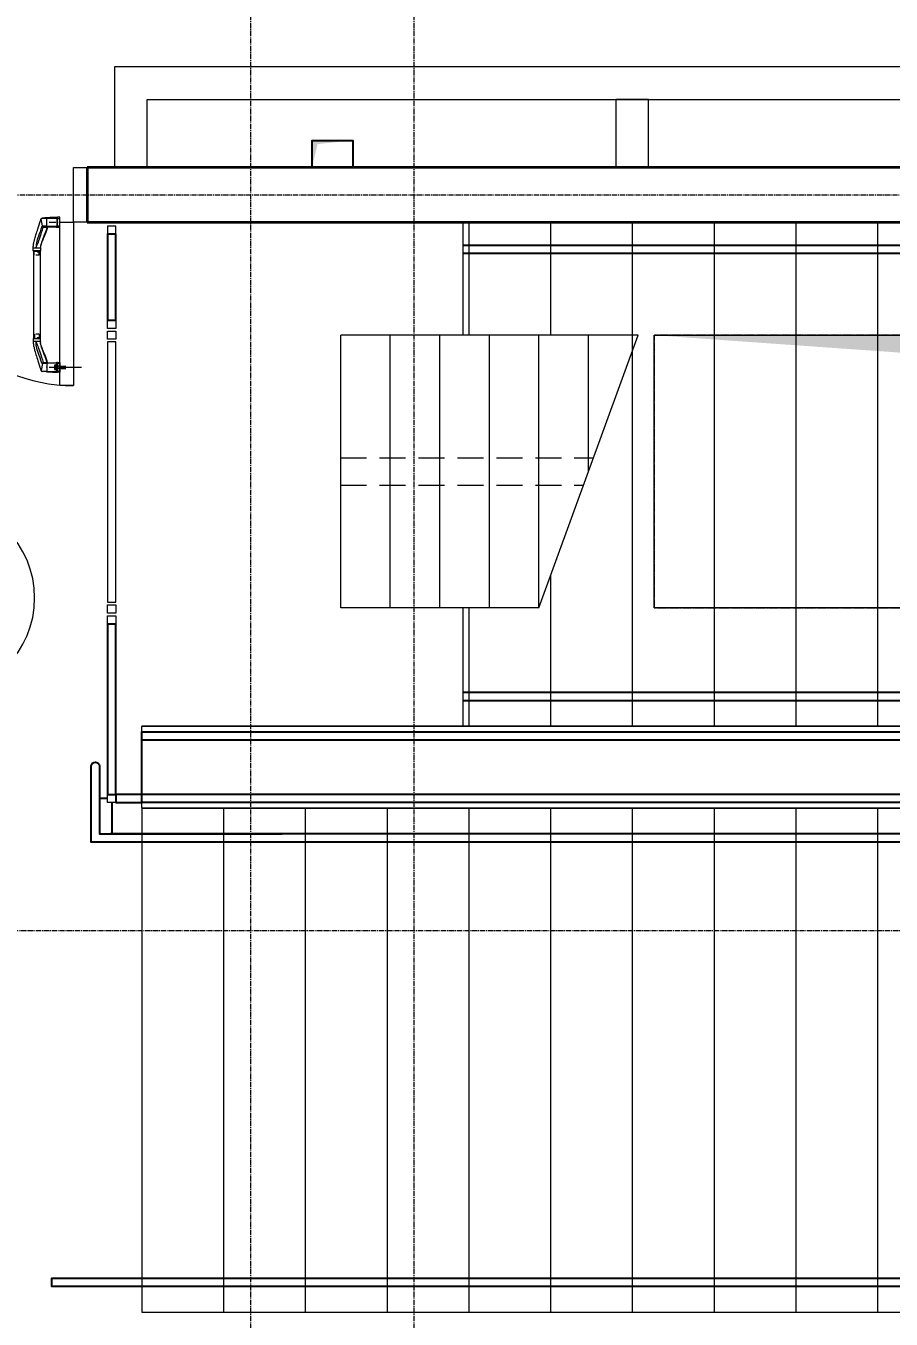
# Model space of a CAD drawing. Header units: millimetres. Extents: x -65509 to 912790, y 446 to 713294.
# Drawn here: x 453876 to 457050, y 575058 to 579803 of the extents above; entities that cross this region are included whole.
import ezdxf
from ezdxf.enums import TextEntityAlignment as Align

# ---------------------------------------------------------------- set-up
doc = ezdxf.new("R2010")
doc.units = ezdxf.units.MM
for name, pattern in [('CENTER2', [28.575, 19.05, -3.175, 3.175, -3.175]), ('CENTERLINE', [30, 12, -1.5, 3, -1.5, 12]), ('HIDDEN', [9.525, 6.35, -3.175])]:
    doc.linetypes.add(name, pattern=pattern)
doc.layers.get('Defpoints').update_dxf_attribs({"color": 250})
for name, color, linetype, lineweight in [('АР_Area', 250, 'Continuous', 5), ('АР_Двери', 5, 'Continuous', 9), ('АР_Двери_внутренние_антипаника', 250, 'Continuous', 0), ('АР_ЛК_Перила', 250, 'Continuous', 0), ('АР_Стены ЖБ', 250, 'Continuous', 35), ('АР_Стены кирпич', 250, 'Continuous', 20), ('АР_Ф_ЛК', 250, 'Continuous', 5), ('КМ_конструкции', 250, 'Continuous', 5), ('ОВ_Кондиционирование', 250, 'Continuous', 25), ('РД_Ограждения', 250, 'Continuous', 25), ('РД_Оси_100', 250, 'Continuous', 0)]:
    doc.layers.add(name, color=color, linetype=linetype, lineweight=lineweight)
doc.layers.add('АР_Делит', color=250, linetype='Continuous', lineweight=0, plot=False)
doc.styles.add('style1', font='ARIALN.TTF')

# ---------------------------------------------------------------- blocks, each defined once
blk = doc.blocks.new('otv')
at = {"linetype": 'Continuous'}
blk.add_lwpolyline([(0, -1), (0, 0), (1, 0), (1, -1)], close=True, dxfattribs=at)
blk.add_solid([(0, -1), (0, 0), (0.1346, -0.1366), (1, 0)], dxfattribs=at)
blk = doc.blocks.new('ghs')
at = {"layer": 'КМ_конструкции', "lineweight": 0}
for points in [[(689815.5, -150513), (689785.5, -150513), (689785.5, -150543), (689815.5, -150543)], [(690130.5, -150513), (690160.5, -150513), (690160.5, -150543), (690130.5, -150543)], [(690170.5, -150513), (690200.5, -150513), (690200.5, -150543), (690170.5, -150543)], [(690210.5, -150543), (691165.5, -150543), (691165.5, -150513), (690210.5, -150513)], [(691175.5, -150513), (691205.5, -150513), (691205.5, -150543), (691175.5, -150543)], [(691215.5, -150513), (691245.5, -150513), (691245.5, -150543), (691215.5, -150543)], [(691870.5, -150513), (691900.5, -150513), (691900.5, -150543), (691870.5, -150543)]]:
    blk.add_lwpolyline(points, close=True, dxfattribs=at)
blk = doc.blocks.new('UUNEW01NEW00')
at = {"layer": 'АР_Двери_внутренние_антипаника', "color": 40, "linetype": 'Continuous'}
for p, q in [((-9.1, 24), (9.1, 24)), ((-9.1, 19.3), (-9.1, 24)), ((9.1, 24), (9.1, 19.3)), ((-8.8, 1.3), (-13.2, -0.1)), ((-9, 18.2), (-9.1, 19.3)), ((-9, 17.1), (-9, 18.2)), ((-8.5, 1.5), (-9, 17.1)), ((-8.5, 1.5), (-8.8, 1.3)), ((8.3, 0.5), (8, -3.9)), ((-53, -19.5), (-53, -12.4)), ((-53, -24.6), (-53, -19.5)), ((-47.5, -11.9), (-52.5, -11.9)), ((-47.5, -11.9), (-46.3, -11.8)), ((-45.1, -11.7), (-46.3, -11.8)), ((-44.4, -11.5), (-45.1, -11.7)), ((-42.2, -11), (-44.4, -11.6)), ((-40, -10.4), (-42.2, -11)), ((-38, -9.7), (-40, -10.4)), ((-36.1, -9), (-38, -9.7)), ((-37.6, -23.9), (-36.2, -23.6)), ((-36.2, -23.6), (-35.1, -23.3)), ((-34.2, -8.3), (-36.1, -9)), ((-35.1, -23.3), (-34.2, -23.1)), ((-32.1, -7.5), (-34.2, -8.3)), ((-34.2, -23.1), (-33.1, -22.8)), ((-33.1, -22.8), (-31.7, -22.5)), ((-30.3, -6.7), (-32.1, -7.5)), ((-31.7, -22.5), (-30.1, -22)), ((-28.2, -5.9), (-30.3, -6.7)), ((-30.1, -22), (-28.2, -21.5)), ((-25.9, -4.9), (-28.2, -5.9)), ((-28.2, -21.5), (-26, -20.8)), ((-26, -20.8), (-23.3, -20)), ((-23.3, -3.9), (-25.9, -4.9)), ((-20.4, -2.7), (-23.3, -3.9)), ((-23.3, -20), (-20.2, -19.1)), ((-17, -1.5), (-20.4, -2.7)), ((-20.2, -19.1), (-17.7, -18.3)), ((-17.7, -18.3), (-14.9, -17.4)), ((-13.2, -0.1), (-17, -1.5)), ((-14.9, -17.4), (-11.8, -16.4)), ((-11.8, -16.4), (-8.3, -15.3)), ((-8.3, -15.3), (-4.5, -14.1)), ((-4.5, -14.1), (-0.2, -12.7)), ((-0.2, -12.7), (4.6, -11.2)), ((4.6, -11.2), (5.6, -10.9)), ((5.6, -10.9), (6.4, -10.5)), ((6.4, -10.5), (7.3, -9.6)), ((7.3, -9.6), (7.6, -8.9)), ((7.6, -8.9), (7.7, -8.7)), ((8, -3.9), (7.7, -8.6)), ((7.7, -8.7), (7.7, -8.6)), ((-52.5, -25.1), (-47.5, -25.1)), ((-47.5, -25.1), (-45.1, -25)), ((-45.1, -25), (-44.1, -24.9)), ((-44.1, -24.9), (-43.6, -24.9)), ((-43.6, -24.9), (-43, -24.8)), ((-43, -24.8), (-42.4, -24.8)), ((-42.4, -24.8), (-41.8, -24.7)), ((-41.8, -24.7), (-41.1, -24.6)), ((-41.1, -24.6), (-39.3, -24.3)), ((-39.3, -24.3), (-37.6, -23.9))]:
    blk.add_line(p, q, dxfattribs=at)
at = {"layer": 'АР_Двери_внутренние_антипаника', "color": 1, "linetype": 'Continuous'}
for p, q in [((-7.1, 24), (-7.1, 19.6)), ((7.1, 19.6), (7.1, 24)), ((-9.3, 0.2), (-14.4, -1.5)), ((-9.2, 0.8), (-9.3, 0.2)), ((-9.3, -0.1), (-9.3, 0.2)), ((-9.2, 0.2), (-9.3, 0.2)), ((-9.1, 1), (-9.2, 0.8)), ((-8.9, 0.5), (-9.2, 0.2)), ((-9.1, 19.3), (-8.9, 19.4)), ((-9.1, 19.3), (-9, 18.8)), ((-9, 1.2), (-9.1, 1)), ((-9, 18.8), (-8.8, 18.6)), ((-8.8, 1.3), (-9, 1.2)), ((-8.9, 19.4), (-8.5, 19.5)), ((-8.7, 0.8), (-8.9, 0.5)), ((-8.8, 18.6), (-8.6, 18.4)), ((-8.6, 0.9), (-8.7, 0.8)), ((-8.6, 18.4), (-8.4, 18.2)), ((-8.6, 1), (-8.6, 0.9)), ((-8.5, 1), (-8.6, 1)), ((-8.5, 19.5), (-8.2, 19.5)), ((-8.4, 0.8), (-8.5, 1.5)), ((-8.4, 1.3), (-8.5, 1)), ((-8.4, 18.2), (-8.1, 18.1)), ((-8.4, 1.4), (-8.4, 0.4)), ((-8.3, 0.5), (-8.4, 0.8)), ((-8.4, 0.4), (-8.4, -0.4)), ((-8.4, 0.4), (-8.3, 0.4)), ((-8.1, 0.2), (-8.3, 0.5)), ((-8.2, 19.5), (-7.8, 19.6)), ((-8.1, 18.1), (-7.6, 18)), ((-7.8, 0.1), (-8.1, 0.2)), ((-7.8, 19.6), (-7.5, 19.6)), ((-7.4, 0), (-7.8, 0.1)), ((-7.5, 18.3), (-7.6, 18.2)), ((-7.6, 18.2), (-7.6, 18)), ((-7.6, 18), (-7.6, 16.2)), ((-7.6, 16.2), (-7.6, 14.1)), ((-7.6, 14.1), (-7.6, 12.2)), ((-7.6, 12.2), (-7.6, 9.8)), ((-7.6, 9.8), (-7.6, 7.8)), ((-7.6, 7.8), (-7.6, 6.2)), ((-7.6, 6.2), (-7.6, 4.7)), ((-7.6, 4.7), (-7.5, 3.2)), ((-7.5, 19.6), (-7.1, 19.6)), ((-7.4, 18.3), (-7.5, 18.3)), ((-7.5, 3.2), (-7.5, 1.6)), ((-7.5, 1.6), (-7.4, 0)), ((-7.5, 0), (-7.5, 0)), ((-7.5, 0), (-7.3, 0)), ((-7.3, 18.3), (-7.4, 18.3)), ((-7.4, 0), (7.4, 0)), ((-7.2, 18.3), (-7.3, 18.3)), ((-7.3, 0), (7.3, 0)), ((-7.1, 18.3), (-7.2, 18.3)), ((-7.1, 19.6), (7.1, 19.6)), ((-7.1, 19.6), (-7.1, 18.3)), ((7.1, 18.3), (-7.1, 18.3)), ((-3.5, 16), (-4.6, 16.4)), ((-4.6, 16.4), (-4.6, 16.3)), ((-3.5, 15.9), (-4.6, 16.3)), ((-4.6, 16.3), (-3.8, 14.8)), ((-3.8, 14.8), (-3.3, 14.8)), ((-3, 14.7), (-3.8, 14.7)), ((-3.8, 14.7), (-3.8, 14.6)), ((-3, 14.6), (-3.8, 14.6)), ((-3.8, 14.6), (-3.8, 13.7)), ((-3.8, 13.7), (-3, 13.7)), ((-3.3, 14.8), (-3.6, 15.5)), ((-3.6, 15.5), (-2.7, 15.3)), ((-3.3, 14.9), (-3.6, 15.5)), ((-2.3, 15.7), (-3.5, 16)), ((-2.3, 15.6), (-3.5, 15.9)), ((-3.1, 14.4), (-3.4, 14.4)), ((-3.4, 14.4), (-3.4, 13.9)), ((-3.4, 14), (-3.1, 14)), ((-3.4, 13.9), (-3.1, 13.9)), ((-3.3, 14.9), (-3.3, 14.8)), ((-3, 14.4), (-3.1, 14.4)), ((-3.1, 14), (-3.1, 13.9)), ((-3.1, 14), (-3, 14)), ((-3.1, 13.9), (-3, 13.9)), ((-3, 14.7), (-3, 14.6)), ((-2.9, 14.7), (-3, 14.7)), ((-2.9, 14.6), (-3, 14.6)), ((-2.9, 14.4), (-3, 14.4)), ((-3, 14.4), (-3, 14.4)), ((-3, 14.4), (-3, 14.4)), ((-3, 14), (-3, 14)), ((-3, 14), (-3, 14)), ((-3, 14), (-2.9, 14)), ((-3, 13.9), (-3, 13.9)), ((-3, 13.9), (-3, 13.9)), ((-3, 13.9), (-2.9, 13.9)), ((-3, 13.7), (-2.9, 13.7)), ((-2.8, 14.7), (-2.9, 14.7)), ((-2.9, 14.7), (-2.9, 14.7)), ((-2.8, 14.5), (-2.9, 14.6)), ((-2.9, 14.6), (-2.9, 14.6)), ((-2.9, 14.3), (-2.9, 14.4)), ((-2.9, 14.3), (-2.9, 14.3)), ((-2.9, 14.3), (-2.9, 14.3)), ((-2.9, 14.3), (-2.9, 14.3)), ((-2.9, 14), (-2.9, 14.3)), ((-2.9, 14.1), (-2.9, 14)), ((-2.9, 14), (-2.9, 14.1)), ((-2.9, 14.1), (-2.9, 14.1)), ((-2.9, 14.1), (-2.9, 14.1)), ((-2.9, 14.1), (-2.9, 14.1)), ((-2.9, 14), (-2.9, 14)), ((-2.9, 13.9), (-2.9, 14)), ((-2.9, 14), (-2.9, 14)), ((-2.9, 14), (-2.9, 14)), ((-2.9, 13.9), (-2.9, 13.9)), ((-2.9, 13.9), (-2.9, 13.9)), ((-2.9, 13.7), (-2.8, 13.7)), ((-2.7, 14.6), (-2.8, 14.7)), ((-2.7, 14.5), (-2.8, 14.5)), ((-2.8, 13.7), (-2.8, 13.8)), ((-2.8, 13.8), (-2.7, 13.8)), ((-2.7, 15.3), (-1.7, 15.1)), ((-2.6, 14.6), (-2.7, 14.6)), ((-2.6, 14.5), (-2.7, 14.5)), ((-2.7, 13.8), (-2.6, 13.8)), ((-2.6, 14.5), (-2.6, 14.6)), ((-2.6, 14.6), (-2.6, 14.6)), ((-2.6, 14.4), (-2.6, 14.5)), ((-2.5, 14.5), (-2.6, 14.5)), ((-2.5, 14.4), (-2.6, 14.4)), ((-2.6, 14.4), (-2.6, 14.4)), ((-2.6, 13.8), (-2.6, 13.9)), ((-2.6, 13.9), (-2.5, 13.9)), ((-2.5, 14.4), (-2.5, 14.5)), ((-2.5, 14.4), (-2.5, 14.3)), ((-2.5, 14.3), (-2.5, 14.4)), ((-2.5, 14), (-2.5, 14.3)), ((-2.5, 13.9), (-2.5, 14)), ((-1, 15.5), (-2.3, 15.7)), ((-1, 15.4), (-2.3, 15.6)), ((-2.2, 14.5), (-2.3, 14.5)), ((-2.3, 14.5), (-2.3, 14.4)), ((-2.3, 14.4), (-2.3, 14.3)), ((-2.2, 14.4), (-2.3, 14.4)), ((-2.3, 14.4), (-2.3, 14.3)), ((-2.3, 14.3), (-2.3, 14)), ((-2.3, 14), (-2.3, 13.9)), ((-2.3, 13.9), (-2.3, 13.9)), ((-2.3, 13.9), (-2.2, 13.8)), ((-2.1, 14.6), (-2.2, 14.6)), ((-2.2, 14.6), (-2.2, 14.5)), ((-2.1, 14.5), (-2.2, 14.5)), ((-2.2, 14.5), (-2.2, 14.4)), ((-2.2, 13.8), (-2.2, 13.8)), ((-2.2, 13.8), (-2.1, 13.8)), ((-2, 14.7), (-2.1, 14.6)), ((-2, 14.6), (-2.1, 14.5)), ((-2.1, 14.6), (-2.1, 14.6)), ((-2.1, 14.5), (-2.1, 14.5)), ((-2.1, 13.8), (-2, 13.7)), ((-1.9, 14.7), (-2, 14.7)), ((-1.9, 14.6), (-2, 14.6)), ((-2, 13.7), (-2, 13.7)), ((-2, 13.7), (-1.9, 13.7)), ((-1.8, 14.7), (-1.9, 14.7)), ((-1.8, 14.6), (-1.9, 14.6)), ((-1.8, 14.4), (-1.9, 14.4)), ((-1.9, 14.4), (-1.9, 14.3)), ((-1.9, 14.3), (-1.9, 14)), ((-1.9, 14.3), (-1.9, 14.3)), ((-1.9, 14.3), (-1.9, 14.3)), ((-1.9, 14.3), (-1.9, 14.3)), ((-1.9, 14.1), (-1.9, 14.1)), ((-1.9, 14.1), (-1.9, 14.1)), ((-1.9, 14.1), (-1.9, 14.1)), ((-1.9, 14.1), (-1.8, 14)), ((-1.9, 14), (-1.9, 14)), ((-1.9, 14), (-1.9, 14)), ((-1.9, 14), (-1.9, 13.9)), ((-1.9, 13.9), (-1.8, 13.9)), ((-1.9, 13.7), (-1.8, 13.7)), ((-1.8, 14.7), (-1.8, 14.6)), ((-1.5, 14.7), (-1.8, 14.7)), ((-1.5, 14.6), (-1.8, 14.6)), ((-1.7, 14.4), (-1.8, 14.4)), ((-1.8, 14.4), (-1.8, 14.4)), ((-1.8, 14.4), (-1.8, 14.4)), ((-1.8, 14), (-1.8, 14)), ((-1.8, 14), (-1.8, 14)), ((-1.8, 14), (-1.7, 14)), ((-1.8, 13.9), (-1.8, 13.9)), ((-1.8, 13.9), (-1.8, 13.9)), ((-1.8, 13.9), (-1.7, 13.9)), ((-1.8, 13.7), (-1.5, 13.7)), ((-1.7, 15.1), (-0.7, 15)), ((-1.7, 14.4), (-1.7, 14.4)), ((-1.6, 14.4), (-1.7, 14.4)), ((-1.7, 14), (-1.7, 13.9)), ((-1.7, 14), (-1.7, 14)), ((-1.7, 14), (-1.6, 14)), ((-1.7, 13.9), (-1.6, 13.9)), ((-1.7, 13.9), (-1.7, 13.9)), ((-1.5, 14.4), (-1.6, 14.4)), ((-1.6, 14.4), (-1.6, 14.4)), ((-1.6, 14), (-1.6, 13.9)), ((-1.6, 14), (-1.6, 14)), ((-1.6, 14), (-1.5, 14)), ((-1.6, 13.9), (-1.6, 13.9)), ((-1.6, 13.9), (-1.5, 13.9)), ((-1.5, 14.7), (-1.5, 14.6)), ((-1.4, 14.7), (-1.5, 14.7)), ((-1.4, 14.6), (-1.5, 14.6)), ((-1.4, 14.3), (-1.5, 14.4)), ((-1.5, 14.4), (-1.5, 14.4)), ((-1.5, 14.4), (-1.5, 14.4)), ((-1.5, 14), (-1.4, 14.1)), ((-1.5, 14), (-1.5, 14)), ((-1.5, 14), (-1.5, 14)), ((-1.5, 14), (-1.5, 14)), ((-1.5, 13.9), (-1.5, 13.9)), ((-1.5, 13.9), (-1.5, 13.9)), ((-1.5, 13.9), (-1.5, 13.9)), ((-1.5, 13.9), (-1.4, 13.9)), ((-1.5, 13.7), (-1.4, 13.7)), ((-1.3, 14.7), (-1.4, 14.7)), ((-1.3, 14.6), (-1.4, 14.6)), ((-1.4, 14.3), (-1.4, 14.3)), ((-1.4, 14.3), (-1.4, 14.3)), ((-1.4, 14.3), (-1.4, 14.3)), ((-1.4, 14), (-1.4, 14.3)), ((-1.4, 14.1), (-1.4, 14)), ((-1.4, 14.1), (-1.4, 14.1)), ((-1.4, 14.1), (-1.4, 14.1)), ((-1.4, 14.1), (-1.4, 14.1)), ((-1.4, 13.9), (-1.4, 14)), ((-1.4, 14), (-1.4, 14)), ((-1.4, 14), (-1.4, 14)), ((-1.4, 13.7), (-1.3, 13.7)), ((-1.2, 14.6), (-1.3, 14.7)), ((-1.3, 14.7), (-1.3, 14.7)), ((-1.3, 14.5), (-1.3, 14.6)), ((-1.2, 14.5), (-1.3, 14.5)), ((-1.3, 13.7), (-1.2, 13.8)), ((-1.1, 14.6), (-1.2, 14.6)), ((-1.1, 14.5), (-1.2, 14.5)), ((-1.2, 13.8), (-1.2, 13.8)), ((-1.2, 13.8), (-1.1, 13.8)), ((-1.1, 14.5), (-1.1, 14.6)), ((-1.1, 14.6), (-1.1, 14.6)), ((-1.1, 14.4), (-1.1, 14.5)), ((-1, 14.5), (-1.1, 14.5)), ((-1, 14.4), (-1.1, 14.4)), ((-1.1, 14.4), (-1.1, 14.4)), ((-1.1, 13.8), (-1.1, 13.9)), ((-1.1, 13.9), (-1, 13.9)), ((0, 16.5), (-1, 15.5)), ((0, 16.4), (-1, 15.4)), ((-1, 15.5), (-1, 15.4)), ((-1, 14.4), (-1, 14.5)), ((-1, 14.3), (-1, 14.4)), ((-1, 14.4), (-1, 14.3)), ((-1, 14), (-1, 14.3)), ((-1, 13.9), (-1, 14)), ((0, 14.7), (-0.8, 14.7)), ((-0.8, 14.7), (-0.8, 14.6)), ((0, 14.6), (-0.8, 14.6)), ((-0.8, 14.6), (-0.8, 13.7)), ((-0.8, 13.7), (-0.4, 13.7)), ((-0.7, 15), (0, 15.7)), ((-0.1, 14.4), (-0.4, 14.4)), ((-0.4, 14.4), (-0.4, 14.2)), ((-0.4, 14.3), (-0.1, 14.3)), ((-0.4, 14.2), (-0.1, 14.2)), ((-0.4, 14.1), (-0.2, 14.1)), ((-0.4, 13.7), (-0.4, 14.1)), ((-0.2, 14.1), (0, 13.7)), ((0, 14.4), (-0.1, 14.4)), ((-0.1, 14.4), (-0.1, 14.4)), ((-0.1, 14.4), (-0.1, 14.4)), ((-0.1, 14.3), (-0.1, 14.2)), ((-0.1, 14.3), (-0.1, 14.3)), ((-0.1, 14.3), (-0.1, 14.3)), ((-0.1, 14.3), (0, 14.3)), ((-0.1, 14.2), (-0.1, 14.2)), ((-0.1, 14.2), (-0.1, 14.2)), ((-0.1, 14.2), (0, 14.2)), ((0, 16.5), (0, 16.4)), ((1, 15.5), (0, 16.5)), ((1, 15.4), (0, 16.4)), ((0, 15.7), (0.7, 15)), ((0, 14.7), (0, 14.6)), ((0.1, 14.7), (0, 14.7)), ((0.1, 14.6), (0, 14.6)), ((0, 14.3), (0, 14.4)), ((0, 14.4), (0, 14.4)), ((0, 14.3), (0, 14.4)), ((0, 14.4), (0, 14.4)), ((0, 14.4), (0, 14.4)), ((0, 14.4), (0, 14.4)), ((0, 14.4), (0, 14.4)), ((0, 14.3), (0, 14.3)), ((0, 14.3), (0, 14.3)), ((0, 14.3), (0, 14.3)), ((0, 14.2), (0, 14.3)), ((0, 14.3), (0, 14.3)), ((0, 14.3), (0, 14.3)), ((0, 14.3), (0, 14.3)), ((0, 14.2), (0, 14.2)), ((0, 14.2), (0, 14.2)), ((0, 13.7), (0.5, 13.7)), ((0.2, 14.7), (0.1, 14.7)), ((0.2, 14.6), (0.1, 14.6)), ((0.3, 14.6), (0.2, 14.7)), ((0.2, 14.7), (0.2, 14.7)), ((0.2, 14.5), (0.2, 14.6)), ((0.3, 14.5), (0.2, 14.5)), ((0.5, 13.7), (0.2, 14.1)), ((0.2, 14.1), (0.3, 14.1)), ((0.4, 14.6), (0.3, 14.6)), ((0.4, 14.5), (0.3, 14.5)), ((0.3, 14.1), (0.4, 14.2)), ((0.3, 14.1), (0.3, 14.1)), ((0.5, 13.8), (0.3, 14.1)), ((0.4, 14.5), (0.4, 14.6)), ((0.4, 14.6), (0.4, 14.6)), ((0.4, 14.4), (0.4, 14.5)), ((0.4, 14.4), (0.4, 14.5)), ((0.4, 14.5), (0.4, 14.5)), ((0.4, 14.3), (0.4, 14.4)), ((0.4, 14.4), (0.4, 14.4)), ((0.4, 14.4), (0.4, 14.4)), ((0.4, 14.2), (0.4, 14.3)), ((0.4, 14.3), (0.4, 14.3)), ((0.4, 14.2), (0.4, 14.2)), ((0.5, 13.8), (0.5, 13.7)), ((0.7, 15), (1.7, 15.1)), ((0.7, 14.7), (0.7, 14.6)), ((1.4, 14.7), (0.7, 14.7)), ((1.4, 14.6), (0.7, 14.6)), ((0.7, 14.6), (0.7, 13.7)), ((0.7, 13.7), (1.1, 13.7)), ((2.3, 15.7), (1, 15.5)), ((2.3, 15.6), (1, 15.4)), ((1, 15.5), (1, 15.4)), ((1.1, 13.7), (1.1, 14.3)), ((1.1, 14.3), (1.2, 14.3)), ((1.2, 14.3), (1.5, 13.7)), ((1.4, 14.7), (1.4, 14.6)), ((1.6, 14.2), (1.4, 14.7)), ((1.6, 14.1), (1.4, 14.6)), ((1.5, 13.7), (1.8, 13.7)), ((1.6, 14.2), (1.6, 14.1)), ((1.7, 14.2), (1.6, 14.2)), ((1.7, 14.1), (1.6, 14.1)), ((1.7, 15.1), (2.7, 15.3)), ((1.9, 14.7), (1.7, 14.2)), ((1.9, 14.6), (1.7, 14.1)), ((1.7, 14.2), (1.7, 14.1)), ((1.8, 13.7), (2, 14.3)), ((1.9, 14.7), (1.9, 14.6)), ((2.5, 14.7), (1.9, 14.7)), ((2.5, 14.6), (1.9, 14.6)), ((2, 14.3), (2.2, 14.3)), ((2.2, 14.3), (2.2, 13.7)), ((2.2, 13.7), (2.5, 13.7)), ((3.5, 16), (2.3, 15.7)), ((3.5, 15.9), (2.3, 15.6)), ((2.5, 14.7), (2.5, 14.6)), ((2.5, 13.7), (2.5, 14.6)), ((2.7, 15.3), (3.6, 15.5)), ((3.1, 14.7), (2.7, 13.8)), ((3.1, 14.6), (2.7, 13.7)), ((2.7, 13.8), (2.7, 13.7)), ((2.7, 13.7), (3.2, 13.7)), ((3.1, 14.7), (3.1, 14.6)), ((3.9, 14.7), (3.1, 14.7)), ((3.9, 14.6), (3.1, 14.6)), ((3.2, 13.7), (3.2, 13.9)), ((3.2, 13.9), (3.8, 13.9)), ((3.6, 15.5), (3.3, 14.8)), ((3.6, 15.5), (3.3, 14.9)), ((3.3, 14.9), (3.3, 14.8)), ((3.3, 14.8), (3.8, 14.8)), ((3.4, 14.3), (3.3, 14)), ((3.3, 14.1), (3.7, 14.1)), ((3.3, 14), (3.7, 14)), ((3.6, 14.3), (3.4, 14.3)), ((4.6, 16.4), (3.5, 16)), ((4.6, 16.3), (3.5, 15.9)), ((3.7, 14), (3.6, 14.3)), ((3.8, 14.8), (4.6, 16.3)), ((3.8, 13.9), (3.8, 13.7)), ((3.8, 13.7), (4.2, 13.7)), ((3.9, 14.7), (3.9, 14.6)), ((4.2, 13.8), (3.9, 14.7)), ((4.2, 13.7), (3.9, 14.6)), ((4.2, 13.8), (4.2, 13.7)), ((4.6, 16.4), (4.6, 16.3)), ((6.7, -9.4), (7.3, 0)), ((7.1, 19.6), (7.1, 18.3)), ((7.1, 19.6), (7.5, 19.6)), ((7.2, 18.3), (7.1, 18.3)), ((7.3, 18.3), (7.2, 18.3)), ((7.5, 18.3), (7.3, 18.3)), ((7.4, 0), (7.5, 2)), ((7.8, 0.1), (7.4, 0)), ((7.5, 19.6), (7.8, 19.6)), ((7.6, 18.2), (7.5, 18.3)), ((7.5, 2), (7.6, 4)), ((7.6, 18), (7.6, 18.2)), ((7.6, 18), (8.1, 18.1)), ((7.6, 16.2), (7.6, 18)), ((7.6, 14.2), (7.6, 16.2)), ((7.6, 12.3), (7.6, 14.2)), ((7.6, 9.9), (7.6, 12.3)), ((7.6, 8), (7.6, 9.9)), ((7.6, 5.9), (7.6, 8)), ((7.6, 4), (7.6, 5.9)), ((7.8, 19.6), (8.2, 19.5)), ((8.1, 0.2), (7.8, 0.1)), ((8.1, 18.1), (8.4, 18.2)), ((8.3, 0.5), (8.1, 0.2)), ((8.2, 19.5), (8.5, 19.5)), ((8.4, 0.8), (8.3, 0.5)), ((8.4, 18.2), (8.6, 18.4)), ((8.5, 19.5), (8.9, 19.4)), ((8.6, 18.4), (8.8, 18.6)), ((8.8, 18.6), (9, 18.8)), ((8.9, 19.4), (9.1, 19.3)), ((9, 18.8), (9.1, 19.3)), ((-52.5, -11.9), (-52.5, -19.8)), ((-52.5, -19.8), (-52.5, -25.1)), ((-47.5, -11.9), (-47.5, -19.8)), ((-47.5, -11.9), (-47.5, -11.9)), ((-47.5, -19.8), (-46, -19.6)), ((-45.9, -19.8), (-47.5, -19.8)), ((-47.5, -19.8), (-47.5, -25.1)), ((-46, -19.6), (-44.5, -19.2)), ((-44.3, -19.8), (-45.9, -19.8)), ((-43.1, -11.4), (-44.5, -11.6)), ((-44.5, -19.2), (-42.9, -18.5)), ((-42.5, -19.7), (-44.3, -19.8)), ((-41.6, -11.2), (-43.1, -11.4)), ((-42.9, -18.5), (-41.3, -17.7)), ((-40.6, -19.6), (-42.5, -19.7)), ((-39.3, -10.7), (-41.6, -11.2)), ((-41.3, -17.7), (-39, -16.7)), ((-37.8, -19.2), (-40.6, -19.6)), ((-36.7, -9.9), (-39.3, -10.7)), ((-39, -16.7), (-36.4, -15.7)), ((-34.9, -18.5), (-37.8, -19.2)), ((-33.8, -8.9), (-36.7, -9.9)), ((-36.4, -15.7), (-33.5, -14.5)), ((-31.9, -17.6), (-34.9, -18.5)), ((-30.7, -7.7), (-33.8, -8.9)), ((-33.5, -14.5), (-30.3, -13.4)), ((-28.7, -16.6), (-31.9, -17.6)), ((-27.2, -6.3), (-30.7, -7.7)), ((-30.3, -13.4), (-26.8, -12.1)), ((-25.2, -15.3), (-28.7, -16.6)), ((-23.3, -4.8), (-27.2, -6.3)), ((-26.8, -12.1), (-22.9, -10.9)), ((-21.4, -13.9), (-25.2, -15.3)), ((-19.1, -3.2), (-23.3, -4.8)), ((-22.9, -10.9), (-18.7, -9.6)), ((-17.3, -12.4), (-21.4, -13.9)), ((-14.4, -1.5), (-19.1, -3.2)), ((-18.7, -9.6), (-14, -8.2)), ((-12.8, -10.8), (-17.3, -12.4)), ((-14, -8.2), (-8.8, -6.6)), ((-7.8, -9.1), (-12.8, -10.8)), ((-9, -3.8), (-9.3, -0.1)), ((-8.8, -6.6), (-9, -3.8)), ((-8.8, -6.6), (-8.8, -6.6)), ((-8.8, -7.3), (-8.8, -6.6)), ((-8.8, -6.6), (-8.7, -6.6)), ((-8.5, -8.1), (-8.8, -7.3)), ((-8.7, -6.6), (-8.6, -6.6)), ((-8.6, -6.6), (-8.4, -6.7)), ((-8.2, -8.7), (-8.5, -8.1)), ((-8.4, -0.4), (-8.3, -0.9)), ((-8.4, -6.7), (-8.1, -6.7)), ((-8.3, -0.9), (-8.3, -1.1)), ((-8.3, -1.1), (-8.3, -1.1)), ((-8.3, -1.2), (-8.2, -1.2)), ((-8.2, -1.2), (-8.2, -1.2)), ((-8.2, -1.2), (-8.2, -1.5)), ((-8.2, -1.5), (-8.2, -1.5)), ((-7.8, -9.1), (-8.2, -8.7)), ((-8.1, -6.7), (-8, -6.6)), ((-8, -7.1), (-8.1, -6.7)), ((-8.1, -6.7), (-8.1, -6.7)), ((-8, -6.6), (-8, -6.6)), ((-8, -6.6), (-7.9, -6.6)), ((-7.6, -7.6), (-8, -7.1)), ((-7.8, -6.9), (-7.9, -6.6)), ((-7.9, -6.6), (-7.9, -6.7)), ((-7.9, -6.7), (-7.9, -6.6)), ((-7.5, -7.2), (-7.8, -6.9)), ((-7.4, -8.9), (-7.8, -9.1)), ((-7.2, -8), (-7.6, -7.6)), ((-7.2, -7.4), (-7.5, -7.2)), ((-7.1, -8.7), (-7.4, -8.9)), ((-7.3, 0), (-7.2, -1.7)), ((-7.2, -1.7), (-7.2, -3.1)), ((-7.2, -3.1), (-7.1, -4.5)), ((-6.9, -7.4), (-7.2, -7.4)), ((-6.7, -8.2), (-7.2, -8)), ((-7.1, -4.5), (-7, -6)), ((-6.7, -8.2), (-7.1, -8.7)), ((-7, -6), (-6.9, -7.4)), ((-6.9, -7.4), (-6.8, -7.5)), ((-6.8, -7.5), (-6.8, -7.5)), ((-6.8, -7.5), (-6.8, -7.6)), ((-6.8, -7.6), (-6.8, -7.6)), ((-6.8, -7.6), (-6.8, -7.6)), ((-6.8, -7.6), (-6.8, -7.6)), ((-6.8, -7.6), (-6.8, -7.6)), ((-6.8, -7.6), (-6.8, -7.6)), ((-6.8, -7.6), (-6.8, -7.6)), ((-6.8, -7.6), (-6.8, -7.6)), ((-6.8, -7.6), (-6.8, -7.6)), ((-6.8, -7.6), (-6.8, -7.6)), ((-6.8, -7.6), (-6.8, -7.6)), ((-6.8, -7.6), (-6.8, -7.6)), ((-6.8, -7.6), (-6.8, -7.6)), ((-6.8, -7.6), (-6.8, -7.6)), ((-6.8, -7.6), (-6.7, -7.8)), ((-6.7, -7.8), (-6.6, -8)), ((-6.6, -8), (-6.7, -8.1)), ((-6.7, -8.1), (-6.7, -8.2)), ((-6.7, -8.2), (5.6, -10.6)), ((5.6, -10.6), (6.3, -10)), ((5.6, -10.6), (6, -10.6)), ((6, -10.6), (6.3, -10.5)), ((6.3, -10), (6.6, -9.7)), ((6.3, -10.5), (6.4, -10.5)), ((6.6, -9.7), (6.7, -9.4)), ((6.7, -9.4), (7.1, -9.3)), ((7.1, -9.3), (7.4, -9.1)), ((7.4, -9.1), (7.6, -8.9)), ((8.3, -0.4), (8.3, -0.3)), ((-52.5, -25.1), (-47.5, -25.1))]:
    blk.add_line(p, q, dxfattribs=at)
at = {"layer": 'АР_Двери_внутренние_антипаника', "color": 1, "linetype": 'CENTERLINE'}
blk.add_line((0, 4.4), (0, 26), dxfattribs=at)
at = {"layer": 'АР_Двери_внутренние_антипаника', "color": 1, "linetype": 'HIDDEN'}
for p, q in [((-60.5, -14), (-53, -14)), ((-60.5, -14), (-60.5, -23)), ((-60.5, -23), (-53, -23)), ((-54.5, -17.6), (-54.5, -14.1)), ((-54.5, -14.1), (-53, -14.1)), ((-54.5, -17.6), (-53, -17.6))]:
    blk.add_line(p, q, dxfattribs=at)
at = {"layer": 'АР_Двери_внутренние_антипаника', "color": 1, "linetype": 'Continuous'}
blk.add_arc((490.8, 29.3), 500, 183.3082, 184.1216, dxfattribs=at)
at = {"layer": 'АР_Двери_внутренние_антипаника', "color": 40, "linetype": 'Continuous'}
for centre, radius, start, end in [((-490.9, 27.7), 500, 356.9219, 359.0377), ((-52.5, -12.4), 0.5, 90, 180), ((-52.5, -24.6), 0.5, 180, 270)]:
    blk.add_arc(centre, radius, start, end, dxfattribs=at)
at = {"layer": 'АР_Двери_внутренние_антипаника', "color": 1, "linetype": 'Continuous'}
blk.add_point((0, 0), dxfattribs=at)
blk = doc.blocks.new('66NEW00')
at = {"layer": 'АР_Двери_внутренние_антипаника', "color": 40, "linetype": 'Continuous'}
for p, q in [((9.1, 0), (-9.1, 0)), ((-9.1, 0), (-9.1, -4.7)), ((9.1, -4.7), (9.1, 0)), ((-8.3, -23.5), (-8, -27.9)), ((8.5, -22.4), (9, -6.9)), ((8.5, -22.4), (8.8, -22.7)), ((8.8, -22.7), (13.2, -24.1)), ((9, -5.7), (9.1, -4.7)), ((9, -6.9), (9, -5.7)), ((-8, -27.9), (-7.7, -32.5)), ((-7.7, -32.7), (-7.7, -32.5)), ((-7.6, -32.8), (-7.7, -32.7)), ((-7.3, -33.6), (-7.6, -32.8)), ((-6.4, -34.5), (-7.3, -33.6)), ((-5.6, -34.9), (-6.4, -34.5)), ((-4.6, -35.2), (-5.6, -34.9)), ((0.2, -36.7), (-4.6, -35.2)), ((4.5, -38.1), (0.2, -36.7)), ((8.3, -39.3), (4.5, -38.1)), ((11.8, -40.4), (8.3, -39.3)), ((14.9, -41.4), (11.8, -40.4)), ((13.2, -24.1), (17, -25.5)), ((17.7, -42.3), (14.9, -41.4)), ((17, -25.5), (20.4, -26.7)), ((20.2, -43), (17.7, -42.3)), ((23.3, -44), (20.2, -43)), ((20.4, -26.7), (23.3, -27.9)), ((23.3, -27.9), (25.9, -28.9)), ((26, -44.8), (23.3, -44)), ((25.9, -28.9), (28.2, -29.9)), ((28.2, -45.4), (26, -44.8)), ((28.2, -29.9), (30.3, -30.7)), ((30.1, -46), (28.2, -45.4)), ((31.7, -46.4), (30.1, -46)), ((30.3, -30.7), (32.1, -31.4)), ((33.1, -46.8), (31.7, -46.4)), ((32.1, -31.4), (34.2, -32.3)), ((34.2, -47.1), (33.1, -46.8)), ((34.2, -32.3), (36.1, -33)), ((35.1, -47.3), (34.2, -47.1)), ((36.2, -47.6), (35.1, -47.3)), ((36.1, -33), (38, -33.7)), ((38, -33.7), (40, -34.4)), ((40, -34.4), (42.2, -35)), ((42.2, -35), (44.4, -35.5)), ((44.4, -35.5), (45.1, -35.6)), ((45.1, -35.6), (46.3, -35.8)), ((47.5, -35.8), (46.3, -35.8)), ((47.5, -35.8), (52.5, -35.8)), ((53, -43.4), (53, -36.3)), ((53, -48.6), (53, -43.4)), ((37.6, -47.9), (36.2, -47.6)), ((39.3, -48.2), (37.6, -47.9)), ((41.1, -48.6), (39.3, -48.2)), ((41.8, -48.7), (41.1, -48.6)), ((42.4, -48.7), (41.8, -48.7)), ((43, -48.8), (42.4, -48.7)), ((43.6, -48.9), (43, -48.8)), ((44.1, -48.9), (43.6, -48.9)), ((45.1, -49), (44.1, -48.9)), ((47.5, -49.1), (45.1, -49)), ((52.5, -49.1), (47.5, -49.1))]:
    blk.add_line(p, q, dxfattribs=at)
at = {"layer": 'АР_Двери_внутренние_антипаника', "color": 1, "linetype": 'Continuous'}
for p, q in [((-7.1, -4.4), (-7.1, 0)), ((7.1, 0), (7.1, -4.4)), ((-8.9, -4.6), (-9.1, -4.7)), ((-9, -5.2), (-9.1, -4.7)), ((-8.8, -5.4), (-9, -5.2)), ((-8.5, -4.5), (-8.9, -4.6)), ((-8.6, -5.6), (-8.8, -5.4)), ((-8.4, -5.7), (-8.6, -5.6)), ((-8.2, -4.4), (-8.5, -4.5)), ((-8.1, -5.8), (-8.4, -5.7)), ((-8.4, -23.1), (-8.3, -23.5)), ((-8.3, -23.5), (-8.1, -23.7)), ((-7.8, -4.4), (-8.2, -4.4)), ((-7.6, -5.9), (-8.1, -5.8)), ((-7.5, -4.4), (-7.8, -4.4)), ((-7.6, -5.8), (-7.5, -5.7)), ((-7.6, -5.9), (-7.6, -5.8)), ((-7.6, -7.7), (-7.6, -5.9)), ((-7.6, -9.8), (-7.6, -7.7)), ((-7.6, -11.7), (-7.6, -9.8)), ((-7.6, -14), (-7.6, -11.7)), ((-7.6, -16), (-7.6, -14)), ((-7.6, -18.1), (-7.6, -16)), ((-7.6, -19.9), (-7.6, -18.1)), ((-7.5, -21.9), (-7.6, -19.9)), ((-7.1, -4.4), (-7.5, -4.4)), ((-7.5, -5.7), (-7.3, -5.7)), ((-7.4, -24), (-7.5, -21.9)), ((-7.3, -5.7), (-7.2, -5.6)), ((-7.2, -5.6), (-7.1, -5.6)), ((7.1, -4.4), (-7.1, -4.4)), ((-7.1, -4.4), (-7.1, -5.6)), ((-7.1, -5.6), (7.1, -5.6)), ((7.1, -4.4), (7.1, -5.6)), ((7.5, -4.4), (7.1, -4.4)), ((7.1, -5.6), (7.2, -5.6)), ((7.2, -5.6), (7.3, -5.7)), ((7.3, -5.7), (7.4, -5.7)), ((7.4, -5.7), (7.5, -5.7)), ((7.5, -22.4), (7.4, -24)), ((7.8, -4.4), (7.5, -4.4)), ((7.5, -5.7), (7.6, -5.8)), ((7.6, -19.3), (7.5, -20.8)), ((7.5, -20.8), (7.5, -22.4)), ((8.1, -5.8), (7.6, -5.9)), ((7.6, -5.8), (7.6, -5.9)), ((7.6, -5.9), (7.6, -7.8)), ((7.6, -7.8), (7.6, -9.9)), ((7.6, -9.9), (7.6, -11.8)), ((7.6, -11.8), (7.6, -14.2)), ((7.6, -14.2), (7.6, -16.2)), ((7.6, -16.2), (7.6, -17.8)), ((7.6, -17.8), (7.6, -19.3)), ((8.2, -4.4), (7.8, -4.4)), ((8.4, -5.7), (8.1, -5.8)), ((8.1, -23.7), (8.3, -23.5)), ((8.5, -4.5), (8.2, -4.4)), ((8.3, -23.5), (8.4, -23.1)), ((8.4, -23.6), (8.3, -23.6)), ((8.6, -5.6), (8.4, -5.7)), ((8.4, -23.1), (8.5, -22.4)), ((8.4, -22.6), (8.5, -22.9)), ((8.4, -22.6), (8.4, -23.6)), ((8.4, -23.6), (8.4, -24.3)), ((8.9, -4.6), (8.5, -4.5)), ((8.5, -22.9), (8.6, -23)), ((8.8, -5.4), (8.6, -5.6)), ((8.6, -23), (8.6, -23.1)), ((8.6, -23.1), (8.7, -23.2)), ((8.7, -23.2), (8.9, -23.4)), ((9, -5.2), (8.8, -5.4)), ((8.8, -22.7), (9, -22.8)), ((9.1, -4.7), (8.9, -4.6)), ((8.9, -23.4), (9.2, -23.8)), ((9.1, -4.7), (9, -5.2)), ((9, -22.8), (9.1, -22.9)), ((9.1, -22.9), (9.2, -23.2)), ((9.2, -23.2), (9.3, -23.8)), ((-8.3, -24.4), (-8.3, -24.2)), ((-8.1, -23.7), (-7.8, -23.9)), ((-7.8, -23.9), (-7.4, -24)), ((-7.4, -33.1), (-7.6, -32.8)), ((7.4, -24), (-7.4, -24)), ((-7.1, -33.3), (-7.4, -33.1)), ((7.3, -24), (-7.3, -24)), ((-6.7, -33.3), (-7.3, -24)), ((-6.7, -33.3), (-7.1, -33.3)), ((-6.6, -33.7), (-6.7, -33.3)), ((-6.3, -34), (-6.6, -33.7)), ((-6.3, -34.5), (-6.4, -34.4)), ((-5.6, -34.5), (-6.3, -34)), ((-6, -34.6), (-6.3, -34.5)), ((-5.6, -34.5), (-6, -34.6)), ((6.7, -32.2), (-5.6, -34.5)), ((6.7, -31.8), (6.6, -32)), ((6.6, -32), (6.7, -32.1)), ((6.8, -31.6), (6.7, -31.8)), ((6.7, -32.2), (7.2, -32)), ((6.7, -32.1), (6.7, -32.2)), ((6.7, -32.2), (7.1, -32.7)), ((6.9, -31.4), (6.8, -31.5)), ((6.8, -31.5), (6.8, -31.5)), ((6.8, -31.5), (6.8, -31.5)), ((6.8, -31.5), (6.8, -31.6)), ((6.8, -31.6), (6.8, -31.6)), ((6.8, -31.6), (6.8, -31.6)), ((6.8, -31.6), (6.8, -31.6)), ((6.8, -31.6), (6.8, -31.6)), ((6.8, -31.6), (6.8, -31.6)), ((6.8, -31.6), (6.8, -31.6)), ((6.8, -31.6), (6.8, -31.6)), ((6.8, -31.6), (6.8, -31.6)), ((6.8, -31.6), (6.8, -31.6)), ((6.8, -31.6), (6.8, -31.6)), ((6.8, -31.6), (6.8, -31.6)), ((6.8, -31.6), (6.8, -31.6)), ((7, -29.9), (6.9, -31.4)), ((6.9, -31.4), (7.2, -31.3)), ((7.1, -28.5), (7, -29.9)), ((7.2, -27.1), (7.1, -28.5)), ((7.1, -32.7), (7.4, -32.9)), ((7.3, -24), (7.2, -25.6)), ((7.2, -25.6), (7.2, -27.1)), ((7.2, -31.3), (7.5, -31.2)), ((7.2, -32), (7.6, -31.6)), ((7.5, -24), (7.3, -24)), ((7.4, -24), (7.8, -23.9)), ((7.4, -32.9), (7.8, -33.1)), ((7.5, -24), (7.5, -24)), ((7.5, -31.2), (7.8, -30.9)), ((7.6, -31.6), (8, -31.1)), ((7.8, -23.9), (8.1, -23.7)), ((7.8, -30.9), (7.9, -30.6)), ((7.8, -33.1), (8.2, -32.7)), ((7.8, -33.1), (12.8, -34.8)), ((8, -30.6), (7.9, -30.6)), ((7.9, -30.6), (7.9, -30.6)), ((7.9, -30.6), (7.9, -30.6)), ((8, -31.1), (8.1, -30.6)), ((8.1, -30.6), (8, -30.6)), ((8, -30.6), (8, -30.6)), ((8.1, -30.7), (8.1, -30.6)), ((8.4, -30.7), (8.1, -30.7)), ((8.2, -25.1), (8.2, -25.2)), ((8.3, -25.1), (8.2, -25.1)), ((8.2, -25.2), (8.2, -25.5)), ((8.2, -25.5), (8.2, -25.5)), ((8.2, -32.7), (8.5, -32.1)), ((8.4, -24.3), (8.3, -24.8)), ((8.3, -24.8), (8.3, -25.1)), ((8.3, -25.1), (8.3, -25.1)), ((8.6, -30.6), (8.4, -30.7)), ((8.5, -32.1), (8.8, -31.3)), ((8.7, -30.6), (8.6, -30.6)), ((8.8, -30.6), (8.7, -30.6)), ((8.8, -30.6), (9, -27.8)), ((14, -32.2), (8.8, -30.6)), ((8.8, -30.6), (8.8, -30.6)), ((8.8, -31.3), (8.8, -30.6)), ((9, -27.8), (9.3, -24)), ((9.2, -23.8), (9.3, -23.8)), ((9.3, -23.8), (14.4, -25.5)), ((9.3, -24), (9.3, -23.8)), ((12.8, -34.8), (17.3, -36.4)), ((18.7, -33.6), (14, -32.2)), ((14.4, -25.5), (19.1, -27.2)), ((17.3, -36.4), (21.4, -37.9)), ((22.9, -34.9), (18.7, -33.6)), ((19.1, -27.2), (23.3, -28.8)), ((21.4, -37.9), (25.2, -39.3)), ((26.8, -36.1), (22.9, -34.9)), ((23.3, -28.8), (27.2, -30.3)), ((25.2, -39.3), (28.7, -40.5)), ((30.3, -37.3), (26.8, -36.1)), ((27.2, -30.3), (30.7, -31.7)), ((28.7, -40.5), (31.9, -41.6)), ((33.5, -38.5), (30.3, -37.3)), ((30.7, -31.7), (33.8, -32.9)), ((31.9, -41.6), (34.9, -42.5)), ((36.4, -39.6), (33.5, -38.5)), ((33.8, -32.9), (36.7, -33.9)), ((34.9, -42.5), (37.8, -43.2)), ((39, -40.7), (36.4, -39.6)), ((36.7, -33.9), (39.3, -34.6)), ((37.8, -43.2), (40.6, -43.6)), ((41.3, -41.7), (39, -40.7)), ((39.3, -34.6), (41.6, -35.1)), ((40.6, -43.6), (42.5, -43.7)), ((42.9, -42.5), (41.3, -41.7)), ((41.6, -35.1), (43.1, -35.4)), ((42.5, -43.7), (44.3, -43.7)), ((44.5, -43.1), (42.9, -42.5)), ((43.1, -35.4), (44.5, -35.6)), ((44.3, -43.7), (45.9, -43.7)), ((46, -43.6), (44.5, -43.1)), ((45.9, -43.7), (47.5, -43.7)), ((47.5, -43.7), (46, -43.6)), ((47.5, -35.9), (47.5, -43.7)), ((47.5, -35.9), (47.5, -35.9)), ((47.5, -43.7), (47.5, -49.1)), ((52.5, -35.9), (52.5, -43.7)), ((52.5, -43.7), (52.5, -49.1)), ((52.5, -49.1), (47.5, -49.1))]:
    blk.add_line(p, q, dxfattribs=at)
at = {"layer": 'АР_Двери_внутренние_антипаника', "color": 1, "linetype": 'CENTERLINE'}
blk.add_line((0, -19.6), (0, 2), dxfattribs=at)
at = {"layer": 'АР_Двери_внутренние_антипаника', "color": 1, "linetype": 'HIDDEN'}
for p, q in [((60.5, -38), (53, -38)), ((54.5, -38.1), (53, -38.1)), ((54.5, -41.6), (53, -41.6)), ((60.5, -47), (53, -47)), ((54.5, -41.6), (54.5, -38.1)), ((60.5, -38), (60.5, -47))]:
    blk.add_line(p, q, dxfattribs=at)
at = {"layer": 'АР_Двери_внутренние_антипаника', "color": 40, "linetype": 'Continuous'}
for centre, radius, start, end in [((490.9, 3.7), 500, 180.9623, 183.0781), ((52.5, -36.3), 0.5, 0, 90), ((52.5, -48.6), 0.5, 270, 0)]:
    blk.add_arc(centre, radius, start, end, dxfattribs=at)
at = {"layer": 'АР_Двери_внутренние_антипаника', "color": 1, "linetype": 'Continuous'}
blk.add_arc((-490.8, 5.3), 500, 355.8784, 356.6918, dxfattribs=at)
blk.add_point((0, 0), dxfattribs=at)
blk = doc.blocks.new('*U652')
at = {"layer": 'АР_Двери_внутренние_антипаника', "color": 40, "linetype": 'Continuous'}
for p, q in [((426.1, 97.1), (106, 97.1)), ((426.1, 72.7), (106, 72.7)), ((-4.5, 0), (-4.5, -22.2)), ((4.5, 0), (4.5, -22.2))]:
    blk.add_line(p, q, dxfattribs=at)
at = {"layer": 'АР_Двери_внутренние_антипаника', "color": 1, "linetype": 'HIDDEN'}
for p, q in [((4.5, 7.5), (-4.5, 7.5)), ((-4.5, 0), (-4.5, 7.5)), ((4.5, 0), (4.5, 7.5))]:
    blk.add_line(p, q, dxfattribs=at)
at = {"layer": 'АР_Двери_внутренние_антипаника', "color": 1, "linetype": 'Continuous'}
for p, q in [((-1.4, -22.2), (-3.7, 0)), ((3.7, 0), (1.4, -22.2))]:
    blk.add_line(p, q, dxfattribs=at)
at = {"layer": 'АР_Двери_внутренние_антипаника', "color": 1, "linetype": 'CENTERLINE'}
blk.add_line((0, -4), (0, -79.7), dxfattribs=at)
at = {"layer": 'АР_Двери_внутренние_антипаника', "xscale": 2, "yscale": 2, "zscale": 2, "rotation": 180}
for name, p in [('UUNEW01NEW00', (0, 47.9)), ('66NEW00', (532.1, 0))]:
    blk.add_blockref(name, p, dxfattribs=at)
blk = doc.blocks.new('СОШ_2200_АР_ОСИ_М100_28.05.24')
at = {"layer": 'РД_Оси_100', "linetype": 'CENTER2'}
for p, q in [((65100, -6155), (65100, 139938.679)), ((-5954.958, 72900), (95715.503, 72900))]:
    blk.add_line(p, q, dxfattribs=at)
for points in [[(65700, -6155), (65700, 139938.679)], [(119910, 70200), (-5954.958, 70200)]]:
    blk.add_lwpolyline(points, dxfattribs=at)
blk = doc.blocks.new('MOK-МаркаПом_овал_ареал')
for p, q in [((-2.986, 3.764), (3.522, 3.764)), ((-2.75, -3), (2.75, -3))]:
    blk.add_line(p, q)
for centre, radius, start, end in [((-2.986, 0.215), 3.55, 90, 270), ((3.522, 0.215), 3.55, 270, 90), ((-7.411, 0), 7.161, 0, 0.001)]:
    blk.add_arc(centre, radius, start, end)
at = {"color": 0, "style": 'style1'}
blk.add_attdef('АР-ПОМЕЩЕНИЕ:НОМЕР', text='', height=3, dxfattribs=at).set_placement((0.261, 0), align=Align.MIDDLE)

msp = doc.modelspace()

# ---------------------------------------------------------------- linework, layer by layer
at = {"linetype": 'HIDDEN', "lineweight": 0, "ltscale": 0.5}
msp.add_lwpolyline([(456180.882, 577668.318), (458380.882, 577668.318), (458380.882, 578668.318), (456180.882, 578668.318)], close=True, dxfattribs=at)
at = {"layer": 'АР_Двери', "linetype": 'Continuous', "lineweight": 9}
for points in [[(454050.882, 579283.318), (454100.882, 579283.318), (454100.882, 579083.318), (454050.882, 579083.318)], [(454050.882, 578483.318), (454000.882, 578483.318), (454000.882, 579083.318), (454050.882, 579083.318)]]:
    msp.add_lwpolyline(points, close=True, dxfattribs=at)
msp.add_arc((454050.882, 579083.318), 600, 180, 270, dxfattribs=at)
at = {"layer": 'АР_ЛК_Перила'}
msp.add_lwpolyline([(454300.882, 577233.318), (458200.882, 577233.318), (458200.882, 576933.318), (454300.882, 576933.318)], close=True, dxfattribs=at)
at = {"layer": 'АР_Стены ЖБ', "linetype": 'Continuous', "lineweight": 35}
for p, q in [((454100.882, 579283.318), (454100.882, 579083.318)), ((460500.882, 579283.318), (454100.882, 579283.318)), ((454100.882, 579083.318), (460300.882, 579083.318))]:
    msp.add_line(p, q, dxfattribs=at)
at = {"layer": 'АР_Стены кирпич', "linetype": 'Continuous', "lineweight": 20}
for p, q in [((454200.882, 579653.318), (454200.882, 579283.318)), ((461320.879, 579653.318), (454200.882, 579653.318)), ((454320.882, 579283.318), (454320.882, 579533.318)), ((454320.882, 579533.318), (461200.879, 579533.318)), ((456160.882, 579533.318), (456040.882, 579533.318)), ((456040.882, 579533.318), (456040.882, 579283.318)), ((456160.882, 579283.318), (456160.882, 579533.318)), ((454200.882, 579283.318), (454320.882, 579283.318)), ((456040.882, 579283.318), (456160.882, 579283.318))]:
    msp.add_line(p, q, dxfattribs=at)
at = {"layer": 'АР_Ф_ЛК'}
for p, q in [((455500.882, 579083.318), (455500.882, 578668.336)), ((455800.882, 579083.318), (455800.882, 578668.336)), ((456100.882, 579083.318), (456100.882, 577233.318)), ((456400.882, 579083.318), (456400.882, 577233.318)), ((456700.882, 579083.318), (456700.882, 577233.318)), ((457000.882, 579083.318), (457000.882, 577233.318)), ((455801.04, 577785.722), (455800.882, 577233.318)), ((455500.882, 577668.336), (455500.882, 577233.318)), ((458200.882, 577233.318), (454300.88, 577233.318)), ((454300.882, 576933.318), (454300.882, 575083.318)), ((454300.882, 576933.318), (458200.882, 576933.318)), ((454300.882, 576933.318), (458200.882, 576933.318)), ((454600.882, 576933.318), (454600.882, 575083.318)), ((454900.882, 576933.318), (454900.882, 575083.318)), ((455200.882, 576933.318), (455200.882, 575083.318)), ((455500.882, 576933.318), (455500.882, 575083.318)), ((455800.882, 576933.318), (455800.882, 575083.318)), ((456100.882, 576933.318), (456100.882, 575083.318)), ((456400.882, 576933.318), (456400.882, 575083.318)), ((456700.882, 576933.318), (456700.882, 575083.318)), ((457000.882, 576933.318), (457000.882, 575083.318))]:
    msp.add_line(p, q, dxfattribs=at)
for points in [[(455480.882, 578668.336), (455480.882, 579083.318), (455480.882, 579083.318), (455480.882, 579083.318)], [(455480.882, 577233.318), (455480.882, 577668.336), (455480.882, 577668.336), (455480.882, 577668.336)], [(454300.882, 575083.318), (458200.88, 575083.318)]]:
    msp.add_lwpolyline(points, dxfattribs=at)
for points in [[(455940.209, 578168.336, 0, 150, 0), (455473.96, 578168.336, 0, 0, 0), (455030.882, 578168.336, 0, 0, 0)], [(455940.209, 578168.336, 0, 150, 0), (455473.96, 578168.336, 0, 0, 0), (455030.882, 578168.336, 0, 0, 0)], [(458200.882, 578168.318, 0, 150, 0), (457734.633, 578168.318, 0, 0, 0), (455293.882, 578168.336, 0, 0, 0)], [(454300.882, 575998.318, 0, 150, 0), (454767.131, 575998.318, 0, 0, 0), (458200.882, 575998.318, 0, 0, 0)]]:
    msp.add_lwpolyline(points, format="xyseb", dxfattribs=at)
msp.add_lwpolyline([(454300.882, 577233.318), (458200.882, 577233.318), (458200.882, 576933.318), (454300.882, 576933.318)], close=True, dxfattribs=at)
msp.add_lwpolyline([(454300.882, 577233.318), (458200.882, 577233.318), (458200.882, 576933.318), (454300.882, 576933.318)], close=True, dxfattribs=at)
at = {"layer": 'КМ_конструкции'}
for p, q in [((456122.074, 578668.336), (455030.882, 578668.336)), ((455030.882, 577668.336), (455030.882, 578668.336)), ((455212.747, 577668.336), (455212.747, 578668.336)), ((455394.613, 577668.336), (455394.613, 578668.336)), ((455576.478, 577668.336), (455576.478, 578668.336)), ((455758.343, 577668.336), (455758.343, 578668.336)), ((455758.343, 577668.336), (456122.074, 578668.336)), ((455940.209, 578168.336), (455940.209, 578668.336)), ((455758.343, 577668.336), (455030.882, 577668.336))]:
    msp.add_line(p, q, dxfattribs=at)
at = {"layer": 'КМ_конструкции', "linetype": 'HIDDEN', "ltscale": 15}
for points in [[(455030.882, 578218.336), (455958.395, 578218.336)], [(455030.882, 578118.336), (455922.022, 578118.336)]]:
    msp.add_lwpolyline(points, dxfattribs=at)
at = {"layer": 'РД_Ограждения'}
for points in [[(454205.92, 578723.53), (454205.92, 579038.53), (454175.92, 579038.53), (454175.92, 578723.53)], [(454205.92, 576983.53), (454205.92, 577608.53), (454175.92, 577608.53), (454175.92, 576983.53)], [(454300.882, 576983.318), (454205.92, 576983.318), (454205.92, 576953.53), (454300.882, 576953.53)]]:
    msp.add_lwpolyline(points, close=True, dxfattribs=at)
for points in [[(455480.882, 578998.319), (457000.882, 578998.319)], [(457000.882, 578998.319), (458530.882, 578998.319), (458530.882, 578968.319), (457000.882, 578968.319)], [(457000.882, 578968.319), (455480.882, 578968.319)], [(455480.882, 577358.319), (456100.882, 577358.319)], [(455480.882, 577328.319), (456100.882, 577328.319)], [(456096.094, 577358.319), (458351.094, 577358.319), (458351.094, 576808.319), (456696.094, 576808.319)], [(456096.094, 577328.319), (458321.094, 577328.319), (458321.094, 576838.319), (456696.094, 576838.319)], [(456700.882, 576953.318), (454300.882, 576953.318), (454300.882, 577213.318), (456100.882, 577213.318)], [(456700.882, 576983.318), (454300.882, 576983.318), (454300.882, 577183.318), (456100.882, 577183.318)], [(456100.882, 577213.318), (458180.882, 577213.318), (458180.882, 576953.318), (456700.882, 576953.318)], [(456100.882, 577183.318), (458150.882, 577183.318), (458150.882, 576983.318), (456700.882, 576983.318)], [(454175.92, 576968.53), (454145.882, 576968.53)], [(454190.92, 576953.53), (454190.92, 576838.53)], [(456700.882, 576808.319), (454115.882, 576808.319), (454115.882, 576848.742)], [(456700.882, 576838.319), (454185.882, 576838.319)], [(456100.882, 575178.319), (453970.882, 575178.319), (453970.882, 575208.319), (456100.882, 575208.319)], [(456100.882, 575208.319), (458830.882, 575208.319), (458830.882, 575178.319), (456100.882, 575178.319)]]:
    msp.add_lwpolyline(points, dxfattribs=at)
msp.add_lwpolyline([(454815.884, 576808.319), (454115.882, 576808.319), (454115.882, 577088.319, -0.92914889), (454145.882, 577088.319), (454145.882, 576838.319), (454815.884, 576838.319)], format="xyb", dxfattribs=at)

# ---------------------------------------------------------------- block references
at = {"layer": 'АР_Area', "linetype": 'Continuous', "lineweight": 5}
ref = msp.add_blockref('MOK-МаркаПом_овал_ареал', (453200.882, 577682.751), dxfattribs=dict(at, xscale=100, yscale=100, zscale=100))
ref.add_attrib('АР-ПОМЕЩЕНИЕ:НОМЕР', '4.030', dxfattribs={"layer": '0', "color": 0, "height": 350, "style": 'style1'}).set_placement((453200.882, 577682.751), align=Align.MIDDLE)
ref.add_attrib('АР-ПОМЕЩЕНИЕ:НАИМЕНОВАНИЕ', 'ЛК 12.4', dxfattribs={"layer": 'Defpoints', "color": 2, "height": 100, "style": 'style1'}).set_placement((453191.467, 577201.358), align=Align.MIDDLE)
at = {"layer": 'АР_Двери_внутренние_антипаника', "lineweight": 30, "ltscale": 2, "rotation": 90.00000000000001}
msp.add_blockref('*U652', (454000.882, 578550.594), dxfattribs=at)
at = {"layer": 'АР_Делит', "xscale": 1000, "yscale": 2200, "zscale": 1400, "rotation": 270}
msp.add_blockref('otv', (458380.882, 578668.318), dxfattribs=at)
at = {"layer": 'ОВ_Кондиционирование', "xscale": 150, "yscale": 100}
msp.add_blockref('otv', (454925.882, 579383.318), dxfattribs=at)
at = {"layer": 'РД_Ограждения', "lineweight": 30, "rotation": 270}
msp.add_blockref('ghs', (604718.922, 1268854.02), dxfattribs=at)
at = {"layer": 'РД_Оси_100'}
msp.add_blockref('СОШ_2200_АР_ОСИ_М100_28.05.24', (389600.882, 506283.318), dxfattribs=at)

doc.saveas('drawing.dxf')
